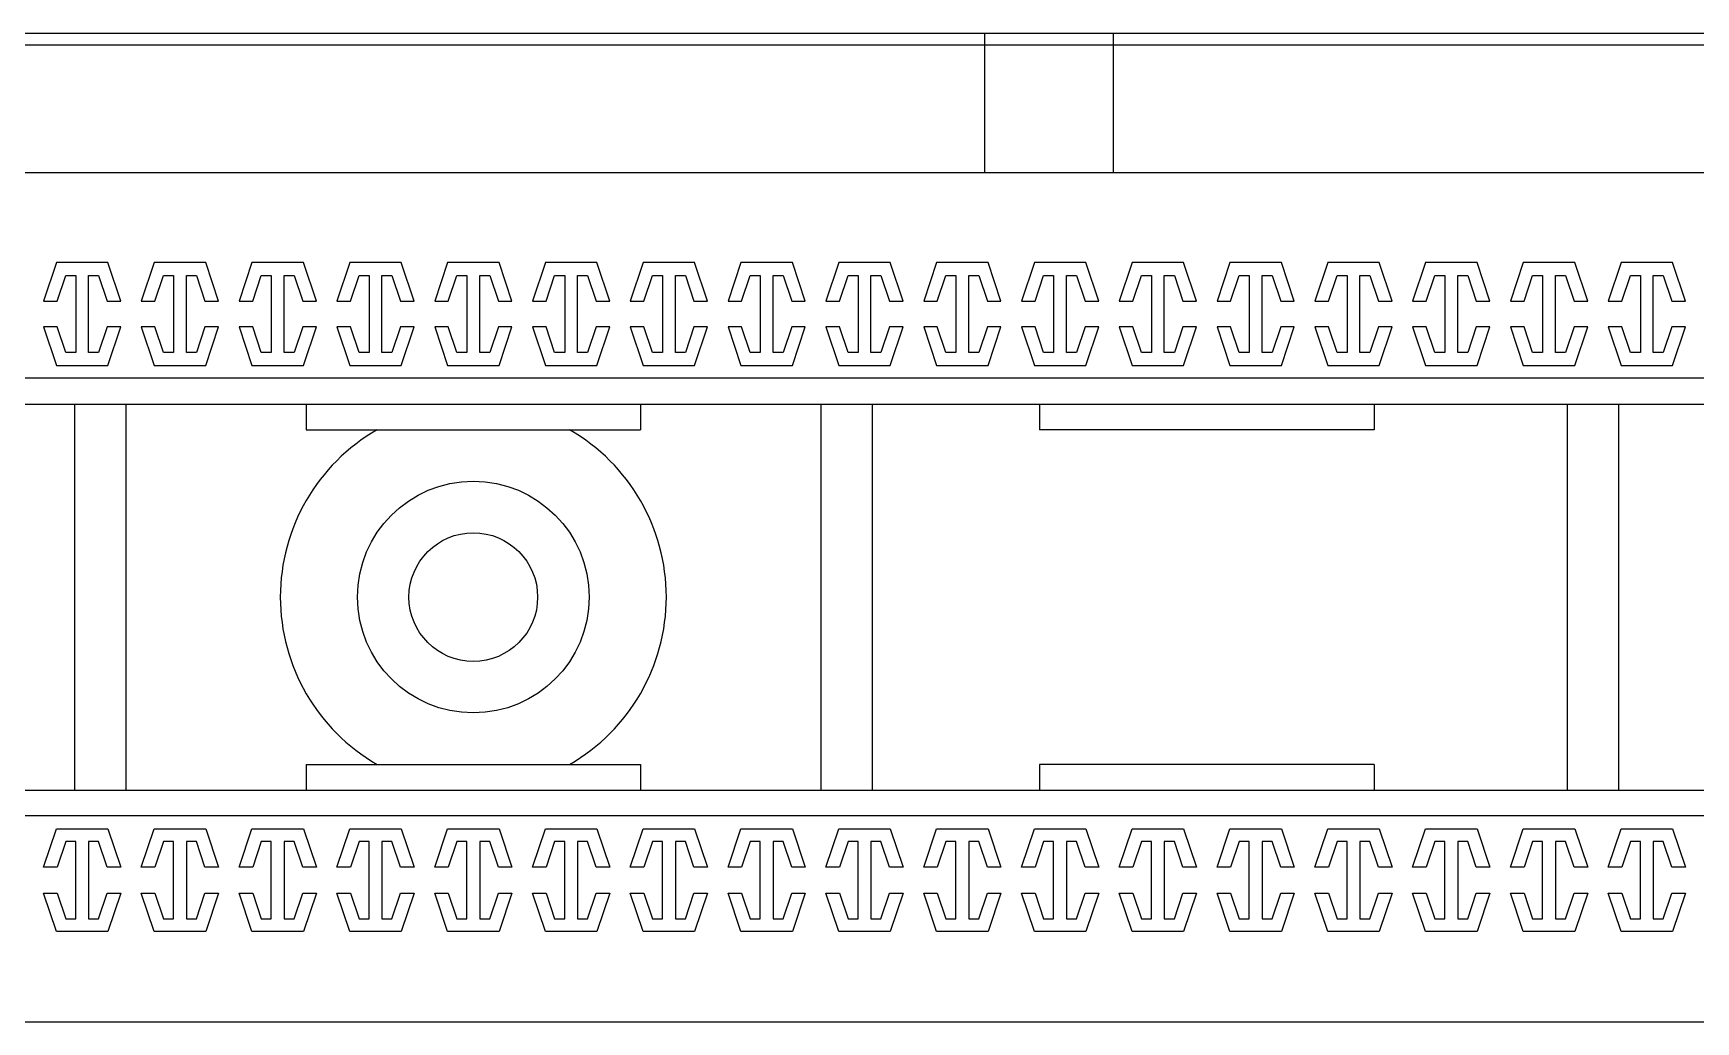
# Model space of a CAD drawing. Header units: millimetres. Extents: x -1589 to 88627, y 12943 to 76663.
# Drawn here: x 39343 to 39989, y 58835 to 59219 of the extents above; entities that cross this region are included whole.
import ezdxf

# ---------------------------------------------------------------- set-up
doc = ezdxf.new("R2010")
doc.units = ezdxf.units.MM
doc.header["$LTSCALE"] = 200

msp = doc.modelspace()

# ---------------------------------------------------------------- linework, layer by layer
at = {"color": 7}
for p, q in [((38633.75, 59219.4), (40393.75, 59219.4)), ((39712.38, 59219.4), (39712.38, 59165.34)), ((39762.38, 59219.4), (39762.38, 59165.34)), ((38363.84, 59214.85), (42819.47, 59214.85)), ((38543.75, 59165.34), (40483.73, 59165.34)), ((39351.74, 59130.34), (39346.74, 59115.34)), ((39371.74, 59130.34), (39351.74, 59130.34)), ((39376.74, 59115.34), (39371.74, 59130.34)), ((39389.74, 59130.34), (39384.74, 59115.34)), ((39409.74, 59130.34), (39389.74, 59130.34)), ((39414.74, 59115.34), (39409.74, 59130.34)), ((39427.74, 59130.34), (39422.74, 59115.34)), ((39447.74, 59130.34), (39427.74, 59130.34)), ((39452.74, 59115.34), (39447.74, 59130.34)), ((39465.74, 59130.34), (39460.74, 59115.34)), ((39485.74, 59130.34), (39465.74, 59130.34)), ((39490.74, 59115.34), (39485.74, 59130.34)), ((39503.74, 59130.34), (39498.74, 59115.34)), ((39523.74, 59130.34), (39503.74, 59130.34)), ((39528.74, 59115.34), (39523.74, 59130.34)), ((39541.74, 59130.34), (39536.74, 59115.34)), ((39561.74, 59130.34), (39541.74, 59130.34)), ((39566.74, 59115.34), (39561.74, 59130.34)), ((39579.74, 59130.34), (39574.74, 59115.34)), ((39599.74, 59130.34), (39579.74, 59130.34)), ((39604.74, 59115.34), (39599.74, 59130.34)), ((39617.74, 59130.34), (39612.74, 59115.34)), ((39637.74, 59130.34), (39617.74, 59130.34)), ((39642.74, 59115.34), (39637.74, 59130.34)), ((39655.74, 59130.34), (39650.74, 59115.34)), ((39675.74, 59130.34), (39655.74, 59130.34)), ((39680.74, 59115.34), (39675.74, 59130.34)), ((39693.74, 59130.34), (39688.74, 59115.34)), ((39713.74, 59130.34), (39693.74, 59130.34)), ((39718.74, 59115.34), (39713.74, 59130.34)), ((39731.74, 59130.34), (39726.74, 59115.34)), ((39751.74, 59130.34), (39731.74, 59130.34)), ((39756.74, 59115.34), (39751.74, 59130.34)), ((39769.74, 59130.34), (39764.74, 59115.34)), ((39789.74, 59130.34), (39769.74, 59130.34)), ((39794.74, 59115.34), (39789.74, 59130.34)), ((39807.74, 59130.34), (39802.74, 59115.34)), ((39827.74, 59130.34), (39807.74, 59130.34)), ((39832.74, 59115.34), (39827.74, 59130.34)), ((39845.74, 59130.34), (39840.74, 59115.34)), ((39865.74, 59130.34), (39845.74, 59130.34)), ((39870.74, 59115.34), (39865.74, 59130.34)), ((39883.74, 59130.34), (39878.74, 59115.34)), ((39903.74, 59130.34), (39883.74, 59130.34)), ((39908.74, 59115.34), (39903.74, 59130.34)), ((39921.74, 59130.34), (39916.74, 59115.34)), ((39941.74, 59130.34), (39921.74, 59130.34)), ((39946.74, 59115.34), (39941.74, 59130.34)), ((39959.74, 59130.34), (39954.74, 59115.34)), ((39979.74, 59130.34), (39959.74, 59130.34)), ((39984.74, 59115.34), (39979.74, 59130.34)), ((39352.01, 59115.34), (39355.35, 59125.34)), ((39355.35, 59125.34), (39359.24, 59125.34)), ((39359.24, 59125.34), (39359.24, 59095.34)), ((39364.24, 59095.34), (39364.24, 59125.34)), ((39364.24, 59125.34), (39368.14, 59125.34)), ((39368.14, 59125.34), (39371.47, 59115.34)), ((39390.01, 59115.34), (39393.35, 59125.34)), ((39393.35, 59125.34), (39397.24, 59125.34)), ((39397.24, 59125.34), (39397.24, 59095.34)), ((39402.24, 59095.34), (39402.24, 59125.34)), ((39402.24, 59125.34), (39406.14, 59125.34)), ((39406.14, 59125.34), (39409.47, 59115.34)), ((39428.01, 59115.34), (39431.35, 59125.34)), ((39431.35, 59125.34), (39435.24, 59125.34)), ((39435.24, 59125.34), (39435.24, 59095.34)), ((39440.24, 59095.34), (39440.24, 59125.34)), ((39440.24, 59125.34), (39444.14, 59125.34)), ((39444.14, 59125.34), (39447.47, 59115.34)), ((39466.01, 59115.34), (39469.35, 59125.34)), ((39469.35, 59125.34), (39473.24, 59125.34)), ((39473.24, 59125.34), (39473.24, 59095.34)), ((39478.24, 59095.34), (39478.24, 59125.34)), ((39478.24, 59125.34), (39482.14, 59125.34)), ((39482.14, 59125.34), (39485.47, 59115.34)), ((39504.01, 59115.34), (39507.35, 59125.34)), ((39507.35, 59125.34), (39511.24, 59125.34)), ((39511.24, 59125.34), (39511.24, 59095.34)), ((39516.24, 59095.34), (39516.24, 59125.34)), ((39516.24, 59125.34), (39520.14, 59125.34)), ((39520.14, 59125.34), (39523.47, 59115.34)), ((39542.01, 59115.34), (39545.34, 59125.34)), ((39545.34, 59125.34), (39549.24, 59125.34)), ((39549.24, 59125.34), (39549.24, 59095.34)), ((39554.24, 59095.34), (39554.24, 59125.34)), ((39554.24, 59125.34), (39558.14, 59125.34)), ((39558.14, 59125.34), (39561.47, 59115.34)), ((39580.01, 59115.34), (39583.34, 59125.34)), ((39583.34, 59125.34), (39587.24, 59125.34)), ((39587.24, 59125.34), (39587.24, 59095.34)), ((39592.24, 59095.34), (39592.24, 59125.34)), ((39592.24, 59125.34), (39596.14, 59125.34)), ((39596.14, 59125.34), (39599.47, 59115.34)), ((39618.01, 59115.34), (39621.34, 59125.34)), ((39621.34, 59125.34), (39625.24, 59125.34)), ((39625.24, 59125.34), (39625.24, 59095.34)), ((39630.24, 59095.34), (39630.24, 59125.34)), ((39630.24, 59125.34), (39634.14, 59125.34)), ((39634.14, 59125.34), (39637.47, 59115.34)), ((39656.01, 59115.34), (39659.34, 59125.34)), ((39659.34, 59125.34), (39663.24, 59125.34)), ((39663.24, 59125.34), (39663.24, 59095.34)), ((39668.24, 59095.34), (39668.24, 59125.34)), ((39668.24, 59125.34), (39672.14, 59125.34)), ((39672.14, 59125.34), (39675.47, 59115.34)), ((39694.01, 59115.34), (39697.34, 59125.34)), ((39697.34, 59125.34), (39701.24, 59125.34)), ((39701.24, 59125.34), (39701.24, 59095.34)), ((39706.24, 59095.34), (39706.24, 59125.34)), ((39706.24, 59125.34), (39710.14, 59125.34)), ((39710.14, 59125.34), (39713.47, 59115.34)), ((39732.01, 59115.34), (39735.34, 59125.34)), ((39735.34, 59125.34), (39739.24, 59125.34)), ((39739.24, 59125.34), (39739.24, 59095.34)), ((39744.24, 59095.34), (39744.24, 59125.34)), ((39744.24, 59125.34), (39748.14, 59125.34)), ((39748.14, 59125.34), (39751.47, 59115.34)), ((39770.01, 59115.34), (39773.34, 59125.34)), ((39773.34, 59125.34), (39777.24, 59125.34)), ((39777.24, 59125.34), (39777.24, 59095.34)), ((39782.24, 59095.34), (39782.24, 59125.34)), ((39782.24, 59125.34), (39786.14, 59125.34)), ((39786.14, 59125.34), (39789.47, 59115.34)), ((39808.01, 59115.34), (39811.34, 59125.34)), ((39811.34, 59125.34), (39815.24, 59125.34)), ((39815.24, 59125.34), (39815.24, 59095.34)), ((39820.24, 59095.34), (39820.24, 59125.34)), ((39820.24, 59125.34), (39824.14, 59125.34)), ((39824.14, 59125.34), (39827.47, 59115.34)), ((39846.01, 59115.34), (39849.34, 59125.34)), ((39849.34, 59125.34), (39853.24, 59125.34)), ((39853.24, 59125.34), (39853.24, 59095.34)), ((39858.24, 59095.34), (39858.24, 59125.34)), ((39858.24, 59125.34), (39862.13, 59125.34)), ((39862.13, 59125.34), (39865.47, 59115.34)), ((39884.01, 59115.34), (39887.34, 59125.34)), ((39887.34, 59125.34), (39891.24, 59125.34)), ((39891.24, 59125.34), (39891.24, 59095.34)), ((39896.24, 59095.34), (39896.24, 59125.34)), ((39896.24, 59125.34), (39900.13, 59125.34)), ((39900.13, 59125.34), (39903.47, 59115.34)), ((39922.01, 59115.34), (39925.34, 59125.34)), ((39925.34, 59125.34), (39929.24, 59125.34)), ((39929.24, 59125.34), (39929.24, 59095.34)), ((39934.24, 59095.34), (39934.24, 59125.34)), ((39934.24, 59125.34), (39938.13, 59125.34)), ((39938.13, 59125.34), (39941.47, 59115.34)), ((39960.01, 59115.34), (39963.34, 59125.34)), ((39963.34, 59125.34), (39967.24, 59125.34)), ((39967.24, 59125.34), (39967.24, 59095.34)), ((39972.24, 59095.34), (39972.24, 59125.34)), ((39972.24, 59125.34), (39976.13, 59125.34)), ((39976.13, 59125.34), (39979.47, 59115.34)), ((39346.74, 59115.34), (39352.01, 59115.34)), ((39371.47, 59115.34), (39376.74, 59115.34)), ((39384.74, 59115.34), (39390.01, 59115.34)), ((39409.47, 59115.34), (39414.74, 59115.34)), ((39422.74, 59115.34), (39428.01, 59115.34)), ((39447.47, 59115.34), (39452.74, 59115.34)), ((39460.74, 59115.34), (39466.01, 59115.34)), ((39485.47, 59115.34), (39490.74, 59115.34)), ((39498.74, 59115.34), (39504.01, 59115.34)), ((39523.47, 59115.34), (39528.74, 59115.34)), ((39536.74, 59115.34), (39542.01, 59115.34)), ((39561.47, 59115.34), (39566.74, 59115.34)), ((39574.74, 59115.34), (39580.01, 59115.34)), ((39599.47, 59115.34), (39604.74, 59115.34)), ((39612.74, 59115.34), (39618.01, 59115.34)), ((39637.47, 59115.34), (39642.74, 59115.34)), ((39650.74, 59115.34), (39656.01, 59115.34)), ((39675.47, 59115.34), (39680.74, 59115.34)), ((39688.74, 59115.34), (39694.01, 59115.34)), ((39713.47, 59115.34), (39718.74, 59115.34)), ((39726.74, 59115.34), (39732.01, 59115.34)), ((39751.47, 59115.34), (39756.74, 59115.34)), ((39764.74, 59115.34), (39770.01, 59115.34)), ((39789.47, 59115.34), (39794.74, 59115.34)), ((39802.74, 59115.34), (39808.01, 59115.34)), ((39827.47, 59115.34), (39832.74, 59115.34)), ((39840.74, 59115.34), (39846.01, 59115.34)), ((39865.47, 59115.34), (39870.74, 59115.34)), ((39878.74, 59115.34), (39884.01, 59115.34)), ((39903.47, 59115.34), (39908.74, 59115.34)), ((39916.74, 59115.34), (39922.01, 59115.34)), ((39941.47, 59115.34), (39946.74, 59115.34)), ((39954.74, 59115.34), (39960.01, 59115.34)), ((39979.47, 59115.34), (39984.74, 59115.34)), ((39346.74, 59105.34), (39351.74, 59090.34)), ((39352.01, 59105.34), (39346.74, 59105.34)), ((39355.35, 59095.34), (39352.01, 59105.34)), ((39371.47, 59105.34), (39368.14, 59095.34)), ((39376.74, 59105.34), (39371.47, 59105.34)), ((39371.74, 59090.34), (39376.74, 59105.34)), ((39384.74, 59105.34), (39389.74, 59090.34)), ((39390.01, 59105.34), (39384.74, 59105.34)), ((39393.35, 59095.34), (39390.01, 59105.34)), ((39409.47, 59105.34), (39406.14, 59095.34)), ((39414.74, 59105.34), (39409.47, 59105.34)), ((39409.74, 59090.34), (39414.74, 59105.34)), ((39422.74, 59105.34), (39427.74, 59090.34)), ((39428.01, 59105.34), (39422.74, 59105.34)), ((39431.35, 59095.34), (39428.01, 59105.34)), ((39447.47, 59105.34), (39444.14, 59095.34)), ((39452.74, 59105.34), (39447.47, 59105.34)), ((39447.74, 59090.34), (39452.74, 59105.34)), ((39460.74, 59105.34), (39465.74, 59090.34)), ((39466.01, 59105.34), (39460.74, 59105.34)), ((39469.35, 59095.34), (39466.01, 59105.34)), ((39485.47, 59105.34), (39482.14, 59095.34)), ((39490.74, 59105.34), (39485.47, 59105.34)), ((39485.74, 59090.34), (39490.74, 59105.34)), ((39498.74, 59105.34), (39503.74, 59090.34)), ((39504.01, 59105.34), (39498.74, 59105.34)), ((39507.35, 59095.34), (39504.01, 59105.34)), ((39523.47, 59105.34), (39520.14, 59095.34)), ((39528.74, 59105.34), (39523.47, 59105.34)), ((39523.74, 59090.34), (39528.74, 59105.34)), ((39536.74, 59105.34), (39541.74, 59090.34)), ((39542.01, 59105.34), (39536.74, 59105.34)), ((39545.34, 59095.34), (39542.01, 59105.34)), ((39561.47, 59105.34), (39558.14, 59095.34)), ((39566.74, 59105.34), (39561.47, 59105.34)), ((39561.74, 59090.34), (39566.74, 59105.34)), ((39574.74, 59105.34), (39579.74, 59090.34)), ((39580.01, 59105.34), (39574.74, 59105.34)), ((39583.34, 59095.34), (39580.01, 59105.34)), ((39599.47, 59105.34), (39596.14, 59095.34)), ((39604.74, 59105.34), (39599.47, 59105.34)), ((39599.74, 59090.34), (39604.74, 59105.34)), ((39612.74, 59105.34), (39617.74, 59090.34)), ((39618.01, 59105.34), (39612.74, 59105.34)), ((39621.34, 59095.34), (39618.01, 59105.34)), ((39637.47, 59105.34), (39634.14, 59095.34)), ((39642.74, 59105.34), (39637.47, 59105.34)), ((39637.74, 59090.34), (39642.74, 59105.34)), ((39650.74, 59105.34), (39655.74, 59090.34)), ((39656.01, 59105.34), (39650.74, 59105.34)), ((39659.34, 59095.34), (39656.01, 59105.34)), ((39675.47, 59105.34), (39672.14, 59095.34)), ((39680.74, 59105.34), (39675.47, 59105.34)), ((39675.74, 59090.34), (39680.74, 59105.34)), ((39688.74, 59105.34), (39693.74, 59090.34)), ((39694.01, 59105.34), (39688.74, 59105.34)), ((39697.34, 59095.34), (39694.01, 59105.34)), ((39713.47, 59105.34), (39710.14, 59095.34)), ((39718.74, 59105.34), (39713.47, 59105.34)), ((39713.74, 59090.34), (39718.74, 59105.34)), ((39726.74, 59105.34), (39731.74, 59090.34)), ((39732.01, 59105.34), (39726.74, 59105.34)), ((39735.34, 59095.34), (39732.01, 59105.34)), ((39751.47, 59105.34), (39748.14, 59095.34)), ((39756.74, 59105.34), (39751.47, 59105.34)), ((39751.74, 59090.34), (39756.74, 59105.34)), ((39764.74, 59105.34), (39769.74, 59090.34)), ((39770.01, 59105.34), (39764.74, 59105.34)), ((39773.34, 59095.34), (39770.01, 59105.34)), ((39789.47, 59105.34), (39786.14, 59095.34)), ((39794.74, 59105.34), (39789.47, 59105.34)), ((39789.74, 59090.34), (39794.74, 59105.34)), ((39802.74, 59105.34), (39807.74, 59090.34)), ((39808.01, 59105.34), (39802.74, 59105.34)), ((39811.34, 59095.34), (39808.01, 59105.34)), ((39827.47, 59105.34), (39824.14, 59095.34)), ((39832.74, 59105.34), (39827.47, 59105.34)), ((39827.74, 59090.34), (39832.74, 59105.34)), ((39840.74, 59105.34), (39845.74, 59090.34)), ((39846.01, 59105.34), (39840.74, 59105.34)), ((39849.34, 59095.34), (39846.01, 59105.34)), ((39865.47, 59105.34), (39862.13, 59095.34)), ((39870.74, 59105.34), (39865.47, 59105.34)), ((39865.74, 59090.34), (39870.74, 59105.34)), ((39878.74, 59105.34), (39883.74, 59090.34)), ((39884.01, 59105.34), (39878.74, 59105.34)), ((39887.34, 59095.34), (39884.01, 59105.34)), ((39903.47, 59105.34), (39900.13, 59095.34)), ((39908.74, 59105.34), (39903.47, 59105.34)), ((39903.74, 59090.34), (39908.74, 59105.34)), ((39916.74, 59105.34), (39921.74, 59090.34)), ((39922.01, 59105.34), (39916.74, 59105.34)), ((39925.34, 59095.34), (39922.01, 59105.34)), ((39941.47, 59105.34), (39938.13, 59095.34)), ((39946.74, 59105.34), (39941.47, 59105.34)), ((39941.74, 59090.34), (39946.74, 59105.34)), ((39954.74, 59105.34), (39959.74, 59090.34)), ((39960.01, 59105.34), (39954.74, 59105.34)), ((39963.34, 59095.34), (39960.01, 59105.34)), ((39979.47, 59105.34), (39976.13, 59095.34)), ((39984.74, 59105.34), (39979.47, 59105.34)), ((39979.74, 59090.34), (39984.74, 59105.34)), ((39351.74, 59090.34), (39371.74, 59090.34)), ((39359.24, 59095.34), (39355.35, 59095.34)), ((39368.14, 59095.34), (39364.24, 59095.34)), ((39389.74, 59090.34), (39409.74, 59090.34)), ((39397.24, 59095.34), (39393.35, 59095.34)), ((39406.14, 59095.34), (39402.24, 59095.34)), ((39427.74, 59090.34), (39447.74, 59090.34)), ((39435.24, 59095.34), (39431.35, 59095.34)), ((39444.14, 59095.34), (39440.24, 59095.34)), ((39465.74, 59090.34), (39485.74, 59090.34)), ((39473.24, 59095.34), (39469.35, 59095.34)), ((39482.14, 59095.34), (39478.24, 59095.34)), ((39503.74, 59090.34), (39523.74, 59090.34)), ((39511.24, 59095.34), (39507.35, 59095.34)), ((39520.14, 59095.34), (39516.24, 59095.34)), ((39541.74, 59090.34), (39561.74, 59090.34)), ((39549.24, 59095.34), (39545.34, 59095.34)), ((39558.14, 59095.34), (39554.24, 59095.34)), ((39579.74, 59090.34), (39599.74, 59090.34)), ((39587.24, 59095.34), (39583.34, 59095.34)), ((39596.14, 59095.34), (39592.24, 59095.34)), ((39617.74, 59090.34), (39637.74, 59090.34)), ((39625.24, 59095.34), (39621.34, 59095.34)), ((39634.14, 59095.34), (39630.24, 59095.34)), ((39655.74, 59090.34), (39675.74, 59090.34)), ((39663.24, 59095.34), (39659.34, 59095.34)), ((39672.14, 59095.34), (39668.24, 59095.34)), ((39693.74, 59090.34), (39713.74, 59090.34)), ((39701.24, 59095.34), (39697.34, 59095.34)), ((39710.14, 59095.34), (39706.24, 59095.34)), ((39731.74, 59090.34), (39751.74, 59090.34)), ((39739.24, 59095.34), (39735.34, 59095.34)), ((39748.14, 59095.34), (39744.24, 59095.34)), ((39769.74, 59090.34), (39789.74, 59090.34)), ((39777.24, 59095.34), (39773.34, 59095.34)), ((39786.14, 59095.34), (39782.24, 59095.34)), ((39807.74, 59090.34), (39827.74, 59090.34)), ((39815.24, 59095.34), (39811.34, 59095.34)), ((39824.14, 59095.34), (39820.24, 59095.34)), ((39845.74, 59090.34), (39865.74, 59090.34)), ((39853.24, 59095.34), (39849.34, 59095.34)), ((39862.13, 59095.34), (39858.24, 59095.34)), ((39883.74, 59090.34), (39903.74, 59090.34)), ((39891.24, 59095.34), (39887.34, 59095.34)), ((39900.13, 59095.34), (39896.24, 59095.34)), ((39921.74, 59090.34), (39941.74, 59090.34)), ((39929.24, 59095.34), (39925.34, 59095.34)), ((39938.13, 59095.34), (39934.24, 59095.34)), ((39959.74, 59090.34), (39979.74, 59090.34)), ((39967.24, 59095.34), (39963.34, 59095.34)), ((39976.13, 59095.34), (39972.24, 59095.34)), ((40483.73, 59085.34), (38543.75, 59085.34)), ((38433.75, 59075.34), (40593.73, 59075.34)), ((39358.74, 59075.34), (39358.74, 58925.35)), ((39378.74, 59075.34), (39378.74, 58925.35)), ((39448.74, 59075.34), (39448.74, 59065.34)), ((39578.74, 59075.34), (39578.74, 59065.34)), ((39648.74, 59075.34), (39648.74, 58925.35)), ((39668.74, 59075.34), (39668.74, 58925.35)), ((39733.74, 59075.34), (39733.74, 59065.34)), ((39863.74, 59075.34), (39863.74, 59065.34)), ((39938.74, 59075.34), (39938.74, 58925.35)), ((39958.74, 59075.34), (39958.74, 58925.35)), ((39448.74, 59065.34), (39578.74, 59065.34)), ((39863.74, 59065.34), (39733.74, 59065.34)), ((39448.74, 58935.35), (39448.74, 58925.35)), ((39448.74, 58935.35), (39578.74, 58935.35)), ((39578.74, 58935.35), (39578.74, 58925.35)), ((39863.74, 58935.35), (39733.74, 58935.35)), ((39733.74, 58935.35), (39733.74, 58925.35)), ((39863.74, 58935.35), (39863.74, 58925.35)), ((38433.75, 58925.35), (40593.73, 58925.35)), ((40483.73, 58915.35), (38543.75, 58915.35)), ((39346.74, 58895.35), (39351.74, 58910.35)), ((39351.74, 58910.35), (39371.74, 58910.35)), ((39371.74, 58910.35), (39376.74, 58895.35)), ((39384.74, 58895.35), (39389.74, 58910.35)), ((39389.74, 58910.35), (39409.74, 58910.35)), ((39409.74, 58910.35), (39414.74, 58895.35)), ((39422.74, 58895.35), (39427.74, 58910.35)), ((39427.74, 58910.35), (39447.74, 58910.35)), ((39447.74, 58910.35), (39452.74, 58895.35)), ((39460.74, 58895.35), (39465.74, 58910.35)), ((39465.74, 58910.35), (39485.74, 58910.35)), ((39485.74, 58910.35), (39490.74, 58895.35)), ((39498.74, 58895.35), (39503.74, 58910.35)), ((39503.74, 58910.35), (39523.74, 58910.35)), ((39523.74, 58910.35), (39528.74, 58895.35)), ((39536.74, 58895.35), (39541.74, 58910.35)), ((39541.74, 58910.35), (39561.74, 58910.35)), ((39561.74, 58910.35), (39566.74, 58895.35)), ((39574.74, 58895.35), (39579.74, 58910.35)), ((39579.74, 58910.35), (39599.74, 58910.35)), ((39599.74, 58910.35), (39604.74, 58895.35)), ((39612.74, 58895.35), (39617.74, 58910.35)), ((39617.74, 58910.35), (39637.74, 58910.35)), ((39637.74, 58910.35), (39642.74, 58895.35)), ((39650.74, 58895.35), (39655.74, 58910.35)), ((39655.74, 58910.35), (39675.74, 58910.35)), ((39675.74, 58910.35), (39680.74, 58895.35)), ((39688.74, 58895.35), (39693.74, 58910.35)), ((39693.74, 58910.35), (39713.74, 58910.35)), ((39713.74, 58910.35), (39718.74, 58895.35)), ((39726.74, 58895.35), (39731.74, 58910.35)), ((39731.74, 58910.35), (39751.74, 58910.35)), ((39751.74, 58910.35), (39756.74, 58895.35)), ((39764.74, 58895.35), (39769.74, 58910.35)), ((39769.74, 58910.35), (39789.74, 58910.35)), ((39789.74, 58910.35), (39794.74, 58895.35)), ((39802.74, 58895.35), (39807.74, 58910.35)), ((39807.74, 58910.35), (39827.74, 58910.35)), ((39827.74, 58910.35), (39832.74, 58895.35)), ((39840.74, 58895.35), (39845.74, 58910.35)), ((39845.74, 58910.35), (39865.74, 58910.35)), ((39865.74, 58910.35), (39870.74, 58895.35)), ((39878.74, 58895.35), (39883.74, 58910.35)), ((39883.74, 58910.35), (39903.74, 58910.35)), ((39903.74, 58910.35), (39908.74, 58895.35)), ((39916.74, 58895.35), (39921.74, 58910.35)), ((39921.74, 58910.35), (39941.74, 58910.35)), ((39941.74, 58910.35), (39946.74, 58895.35)), ((39954.74, 58895.35), (39959.74, 58910.35)), ((39959.74, 58910.35), (39979.74, 58910.35)), ((39979.74, 58910.35), (39984.74, 58895.35)), ((39355.35, 58905.35), (39352.01, 58895.35)), ((39359.24, 58905.35), (39355.35, 58905.35)), ((39359.24, 58875.35), (39359.24, 58905.35)), ((39368.14, 58905.35), (39364.24, 58905.35)), ((39364.24, 58905.35), (39364.24, 58875.35)), ((39371.47, 58895.35), (39368.14, 58905.35)), ((39393.35, 58905.35), (39390.01, 58895.35)), ((39397.24, 58905.35), (39393.35, 58905.35)), ((39397.24, 58875.35), (39397.24, 58905.35)), ((39406.14, 58905.35), (39402.24, 58905.35)), ((39402.24, 58905.35), (39402.24, 58875.35)), ((39409.47, 58895.35), (39406.14, 58905.35)), ((39431.35, 58905.35), (39428.01, 58895.35)), ((39435.24, 58905.35), (39431.35, 58905.35)), ((39435.24, 58875.35), (39435.24, 58905.35)), ((39444.14, 58905.35), (39440.24, 58905.35)), ((39440.24, 58905.35), (39440.24, 58875.35)), ((39447.47, 58895.35), (39444.14, 58905.35)), ((39469.35, 58905.35), (39466.01, 58895.35)), ((39473.24, 58905.35), (39469.35, 58905.35)), ((39473.24, 58875.35), (39473.24, 58905.35)), ((39482.14, 58905.35), (39478.24, 58905.35)), ((39478.24, 58905.35), (39478.24, 58875.35)), ((39485.47, 58895.35), (39482.14, 58905.35)), ((39507.35, 58905.35), (39504.01, 58895.35)), ((39511.24, 58905.35), (39507.35, 58905.35)), ((39511.24, 58875.35), (39511.24, 58905.35)), ((39520.14, 58905.35), (39516.24, 58905.35)), ((39516.24, 58905.35), (39516.24, 58875.35)), ((39523.47, 58895.35), (39520.14, 58905.35)), ((39545.34, 58905.35), (39542.01, 58895.35)), ((39549.24, 58905.35), (39545.34, 58905.35)), ((39549.24, 58875.35), (39549.24, 58905.35)), ((39558.14, 58905.35), (39554.24, 58905.35)), ((39554.24, 58905.35), (39554.24, 58875.35)), ((39561.47, 58895.35), (39558.14, 58905.35)), ((39583.34, 58905.35), (39580.01, 58895.35)), ((39587.24, 58905.35), (39583.34, 58905.35)), ((39587.24, 58875.35), (39587.24, 58905.35)), ((39596.14, 58905.35), (39592.24, 58905.35)), ((39592.24, 58905.35), (39592.24, 58875.35)), ((39599.47, 58895.35), (39596.14, 58905.35)), ((39621.34, 58905.35), (39618.01, 58895.35)), ((39625.24, 58905.35), (39621.34, 58905.35)), ((39625.24, 58875.35), (39625.24, 58905.35)), ((39634.14, 58905.35), (39630.24, 58905.35)), ((39630.24, 58905.35), (39630.24, 58875.35)), ((39637.47, 58895.35), (39634.14, 58905.35)), ((39659.34, 58905.35), (39656.01, 58895.35)), ((39663.24, 58905.35), (39659.34, 58905.35)), ((39663.24, 58875.35), (39663.24, 58905.35)), ((39672.14, 58905.35), (39668.24, 58905.35)), ((39668.24, 58905.35), (39668.24, 58875.35)), ((39675.47, 58895.35), (39672.14, 58905.35)), ((39697.34, 58905.35), (39694.01, 58895.35)), ((39701.24, 58905.35), (39697.34, 58905.35)), ((39701.24, 58875.35), (39701.24, 58905.35)), ((39710.14, 58905.35), (39706.24, 58905.35)), ((39706.24, 58905.35), (39706.24, 58875.35)), ((39713.47, 58895.35), (39710.14, 58905.35)), ((39735.34, 58905.35), (39732.01, 58895.35)), ((39739.24, 58905.35), (39735.34, 58905.35)), ((39739.24, 58875.35), (39739.24, 58905.35)), ((39748.14, 58905.35), (39744.24, 58905.35)), ((39744.24, 58905.35), (39744.24, 58875.35)), ((39751.47, 58895.35), (39748.14, 58905.35)), ((39773.34, 58905.35), (39770.01, 58895.35)), ((39777.24, 58905.35), (39773.34, 58905.35)), ((39777.24, 58875.35), (39777.24, 58905.35)), ((39786.14, 58905.35), (39782.24, 58905.35)), ((39782.24, 58905.35), (39782.24, 58875.35)), ((39789.47, 58895.35), (39786.14, 58905.35)), ((39811.34, 58905.35), (39808.01, 58895.35)), ((39815.24, 58905.35), (39811.34, 58905.35)), ((39815.24, 58875.35), (39815.24, 58905.35)), ((39824.14, 58905.35), (39820.24, 58905.35)), ((39820.24, 58905.35), (39820.24, 58875.35)), ((39827.47, 58895.35), (39824.14, 58905.35)), ((39849.34, 58905.35), (39846.01, 58895.35)), ((39853.24, 58905.35), (39849.34, 58905.35)), ((39853.24, 58875.35), (39853.24, 58905.35)), ((39862.13, 58905.35), (39858.24, 58905.35)), ((39858.24, 58905.35), (39858.24, 58875.35)), ((39865.47, 58895.35), (39862.13, 58905.35)), ((39887.34, 58905.35), (39884.01, 58895.35)), ((39891.24, 58905.35), (39887.34, 58905.35)), ((39891.24, 58875.35), (39891.24, 58905.35)), ((39900.13, 58905.35), (39896.24, 58905.35)), ((39896.24, 58905.35), (39896.24, 58875.35)), ((39903.47, 58895.35), (39900.13, 58905.35)), ((39925.34, 58905.35), (39922.01, 58895.35)), ((39929.24, 58905.35), (39925.34, 58905.35)), ((39929.24, 58875.35), (39929.24, 58905.35)), ((39938.13, 58905.35), (39934.24, 58905.35)), ((39934.24, 58905.35), (39934.24, 58875.35)), ((39941.47, 58895.35), (39938.13, 58905.35)), ((39963.34, 58905.35), (39960.01, 58895.35)), ((39967.24, 58905.35), (39963.34, 58905.35)), ((39967.24, 58875.35), (39967.24, 58905.35)), ((39976.13, 58905.35), (39972.24, 58905.35)), ((39972.24, 58905.35), (39972.24, 58875.35)), ((39979.47, 58895.35), (39976.13, 58905.35)), ((39352.01, 58895.35), (39346.74, 58895.35)), ((39376.74, 58895.35), (39371.47, 58895.35)), ((39390.01, 58895.35), (39384.74, 58895.35)), ((39414.74, 58895.35), (39409.47, 58895.35)), ((39428.01, 58895.35), (39422.74, 58895.35)), ((39452.74, 58895.35), (39447.47, 58895.35)), ((39466.01, 58895.35), (39460.74, 58895.35)), ((39490.74, 58895.35), (39485.47, 58895.35)), ((39504.01, 58895.35), (39498.74, 58895.35)), ((39528.74, 58895.35), (39523.47, 58895.35)), ((39542.01, 58895.35), (39536.74, 58895.35)), ((39566.74, 58895.35), (39561.47, 58895.35)), ((39580.01, 58895.35), (39574.74, 58895.35)), ((39604.74, 58895.35), (39599.47, 58895.35)), ((39618.01, 58895.35), (39612.74, 58895.35)), ((39642.74, 58895.35), (39637.47, 58895.35)), ((39656.01, 58895.35), (39650.74, 58895.35)), ((39680.74, 58895.35), (39675.47, 58895.35)), ((39694.01, 58895.35), (39688.74, 58895.35)), ((39718.74, 58895.35), (39713.47, 58895.35)), ((39732.01, 58895.35), (39726.74, 58895.35)), ((39756.74, 58895.35), (39751.47, 58895.35)), ((39770.01, 58895.35), (39764.74, 58895.35)), ((39794.74, 58895.35), (39789.47, 58895.35)), ((39808.01, 58895.35), (39802.74, 58895.35)), ((39832.74, 58895.35), (39827.47, 58895.35)), ((39846.01, 58895.35), (39840.74, 58895.35)), ((39870.74, 58895.35), (39865.47, 58895.35)), ((39884.01, 58895.35), (39878.74, 58895.35)), ((39908.74, 58895.35), (39903.47, 58895.35)), ((39922.01, 58895.35), (39916.74, 58895.35)), ((39946.74, 58895.35), (39941.47, 58895.35)), ((39960.01, 58895.35), (39954.74, 58895.35)), ((39984.74, 58895.35), (39979.47, 58895.35)), ((39351.74, 58870.35), (39346.74, 58885.35)), ((39346.74, 58885.35), (39352.01, 58885.35)), ((39352.01, 58885.35), (39355.35, 58875.35)), ((39368.14, 58875.35), (39371.47, 58885.35)), ((39371.47, 58885.35), (39376.74, 58885.35)), ((39376.74, 58885.35), (39371.74, 58870.35)), ((39389.74, 58870.35), (39384.74, 58885.35)), ((39384.74, 58885.35), (39390.01, 58885.35)), ((39390.01, 58885.35), (39393.35, 58875.35)), ((39406.14, 58875.35), (39409.47, 58885.35)), ((39409.47, 58885.35), (39414.74, 58885.35)), ((39414.74, 58885.35), (39409.74, 58870.35)), ((39427.74, 58870.35), (39422.74, 58885.35)), ((39422.74, 58885.35), (39428.01, 58885.35)), ((39428.01, 58885.35), (39431.35, 58875.35)), ((39444.14, 58875.35), (39447.47, 58885.35)), ((39447.47, 58885.35), (39452.74, 58885.35)), ((39452.74, 58885.35), (39447.74, 58870.35)), ((39465.74, 58870.35), (39460.74, 58885.35)), ((39460.74, 58885.35), (39466.01, 58885.35)), ((39466.01, 58885.35), (39469.35, 58875.35)), ((39482.14, 58875.35), (39485.47, 58885.35)), ((39485.47, 58885.35), (39490.74, 58885.35)), ((39490.74, 58885.35), (39485.74, 58870.35)), ((39503.74, 58870.35), (39498.74, 58885.35)), ((39498.74, 58885.35), (39504.01, 58885.35)), ((39504.01, 58885.35), (39507.35, 58875.35)), ((39520.14, 58875.35), (39523.47, 58885.35)), ((39523.47, 58885.35), (39528.74, 58885.35)), ((39528.74, 58885.35), (39523.74, 58870.35)), ((39541.74, 58870.35), (39536.74, 58885.35)), ((39536.74, 58885.35), (39542.01, 58885.35)), ((39542.01, 58885.35), (39545.34, 58875.35)), ((39558.14, 58875.35), (39561.47, 58885.35)), ((39561.47, 58885.35), (39566.74, 58885.35)), ((39566.74, 58885.35), (39561.74, 58870.35)), ((39579.74, 58870.35), (39574.74, 58885.35)), ((39574.74, 58885.35), (39580.01, 58885.35)), ((39580.01, 58885.35), (39583.34, 58875.35)), ((39596.14, 58875.35), (39599.47, 58885.35)), ((39599.47, 58885.35), (39604.74, 58885.35)), ((39604.74, 58885.35), (39599.74, 58870.35)), ((39617.74, 58870.35), (39612.74, 58885.35)), ((39612.74, 58885.35), (39618.01, 58885.35)), ((39618.01, 58885.35), (39621.34, 58875.35)), ((39634.14, 58875.35), (39637.47, 58885.35)), ((39637.47, 58885.35), (39642.74, 58885.35)), ((39642.74, 58885.35), (39637.74, 58870.35)), ((39655.74, 58870.35), (39650.74, 58885.35)), ((39650.74, 58885.35), (39656.01, 58885.35)), ((39656.01, 58885.35), (39659.34, 58875.35)), ((39672.14, 58875.35), (39675.47, 58885.35)), ((39675.47, 58885.35), (39680.74, 58885.35)), ((39680.74, 58885.35), (39675.74, 58870.35)), ((39693.74, 58870.35), (39688.74, 58885.35)), ((39688.74, 58885.35), (39694.01, 58885.35)), ((39694.01, 58885.35), (39697.34, 58875.35)), ((39710.14, 58875.35), (39713.47, 58885.35)), ((39713.47, 58885.35), (39718.74, 58885.35)), ((39718.74, 58885.35), (39713.74, 58870.35)), ((39731.74, 58870.35), (39726.74, 58885.35)), ((39726.74, 58885.35), (39732.01, 58885.35)), ((39732.01, 58885.35), (39735.34, 58875.35)), ((39748.14, 58875.35), (39751.47, 58885.35)), ((39751.47, 58885.35), (39756.74, 58885.35)), ((39756.74, 58885.35), (39751.74, 58870.35)), ((39769.74, 58870.35), (39764.74, 58885.35)), ((39764.74, 58885.35), (39770.01, 58885.35)), ((39770.01, 58885.35), (39773.34, 58875.35)), ((39786.14, 58875.35), (39789.47, 58885.35)), ((39789.47, 58885.35), (39794.74, 58885.35)), ((39794.74, 58885.35), (39789.74, 58870.35)), ((39807.74, 58870.35), (39802.74, 58885.35)), ((39802.74, 58885.35), (39808.01, 58885.35)), ((39808.01, 58885.35), (39811.34, 58875.35)), ((39824.14, 58875.35), (39827.47, 58885.35)), ((39827.47, 58885.35), (39832.74, 58885.35)), ((39832.74, 58885.35), (39827.74, 58870.35)), ((39845.74, 58870.35), (39840.74, 58885.35)), ((39840.74, 58885.35), (39846.01, 58885.35)), ((39846.01, 58885.35), (39849.34, 58875.35)), ((39862.13, 58875.35), (39865.47, 58885.35)), ((39865.47, 58885.35), (39870.74, 58885.35)), ((39870.74, 58885.35), (39865.74, 58870.35)), ((39883.74, 58870.35), (39878.74, 58885.35)), ((39878.74, 58885.35), (39884.01, 58885.35)), ((39884.01, 58885.35), (39887.34, 58875.35)), ((39900.13, 58875.35), (39903.47, 58885.35)), ((39903.47, 58885.35), (39908.74, 58885.35)), ((39908.74, 58885.35), (39903.74, 58870.35)), ((39921.74, 58870.35), (39916.74, 58885.35)), ((39916.74, 58885.35), (39922.01, 58885.35)), ((39922.01, 58885.35), (39925.34, 58875.35)), ((39938.13, 58875.35), (39941.47, 58885.35)), ((39941.47, 58885.35), (39946.74, 58885.35)), ((39946.74, 58885.35), (39941.74, 58870.35)), ((39959.74, 58870.35), (39954.74, 58885.35)), ((39954.74, 58885.35), (39960.01, 58885.35)), ((39960.01, 58885.35), (39963.34, 58875.35)), ((39976.13, 58875.35), (39979.47, 58885.35)), ((39979.47, 58885.35), (39984.74, 58885.35)), ((39984.74, 58885.35), (39979.74, 58870.35)), ((39371.74, 58870.35), (39351.74, 58870.35)), ((39355.35, 58875.35), (39359.24, 58875.35)), ((39364.24, 58875.35), (39368.14, 58875.35)), ((39409.74, 58870.35), (39389.74, 58870.35)), ((39393.35, 58875.35), (39397.24, 58875.35)), ((39402.24, 58875.35), (39406.14, 58875.35)), ((39447.74, 58870.35), (39427.74, 58870.35)), ((39431.35, 58875.35), (39435.24, 58875.35)), ((39440.24, 58875.35), (39444.14, 58875.35)), ((39485.74, 58870.35), (39465.74, 58870.35)), ((39469.35, 58875.35), (39473.24, 58875.35)), ((39478.24, 58875.35), (39482.14, 58875.35)), ((39523.74, 58870.35), (39503.74, 58870.35)), ((39507.35, 58875.35), (39511.24, 58875.35)), ((39516.24, 58875.35), (39520.14, 58875.35)), ((39561.74, 58870.35), (39541.74, 58870.35)), ((39545.34, 58875.35), (39549.24, 58875.35)), ((39554.24, 58875.35), (39558.14, 58875.35)), ((39599.74, 58870.35), (39579.74, 58870.35)), ((39583.34, 58875.35), (39587.24, 58875.35)), ((39592.24, 58875.35), (39596.14, 58875.35)), ((39637.74, 58870.35), (39617.74, 58870.35)), ((39621.34, 58875.35), (39625.24, 58875.35)), ((39630.24, 58875.35), (39634.14, 58875.35)), ((39675.74, 58870.35), (39655.74, 58870.35)), ((39659.34, 58875.35), (39663.24, 58875.35)), ((39668.24, 58875.35), (39672.14, 58875.35)), ((39713.74, 58870.35), (39693.74, 58870.35)), ((39697.34, 58875.35), (39701.24, 58875.35)), ((39706.24, 58875.35), (39710.14, 58875.35)), ((39751.74, 58870.35), (39731.74, 58870.35)), ((39735.34, 58875.35), (39739.24, 58875.35)), ((39744.24, 58875.35), (39748.14, 58875.35)), ((39789.74, 58870.35), (39769.74, 58870.35)), ((39773.34, 58875.35), (39777.24, 58875.35)), ((39782.24, 58875.35), (39786.14, 58875.35)), ((39827.74, 58870.35), (39807.74, 58870.35)), ((39811.34, 58875.35), (39815.24, 58875.35)), ((39820.24, 58875.35), (39824.14, 58875.35)), ((39865.74, 58870.35), (39845.74, 58870.35)), ((39849.34, 58875.35), (39853.24, 58875.35)), ((39858.24, 58875.35), (39862.13, 58875.35)), ((39903.74, 58870.35), (39883.74, 58870.35)), ((39887.34, 58875.35), (39891.24, 58875.35)), ((39896.24, 58875.35), (39900.13, 58875.35)), ((39941.74, 58870.35), (39921.74, 58870.35)), ((39925.34, 58875.35), (39929.24, 58875.35)), ((39934.24, 58875.35), (39938.13, 58875.35)), ((39979.74, 58870.35), (39959.74, 58870.35)), ((39963.34, 58875.35), (39967.24, 58875.35)), ((39972.24, 58875.35), (39976.13, 58875.35)), ((38543.75, 58835.35), (40483.73, 58835.35))]:
    msp.add_line(p, q, dxfattribs=at)
for radius in [45, 25]:
    msp.add_circle((39513.74, 59000.35), radius, dxfattribs=at)
for start, end in [(119.92643, 240.07357), (299.92643, 60.07357)]:
    msp.add_arc((39513.74, 59000.35), 75, start, end, dxfattribs=at)

doc.saveas('drawing.dxf')
